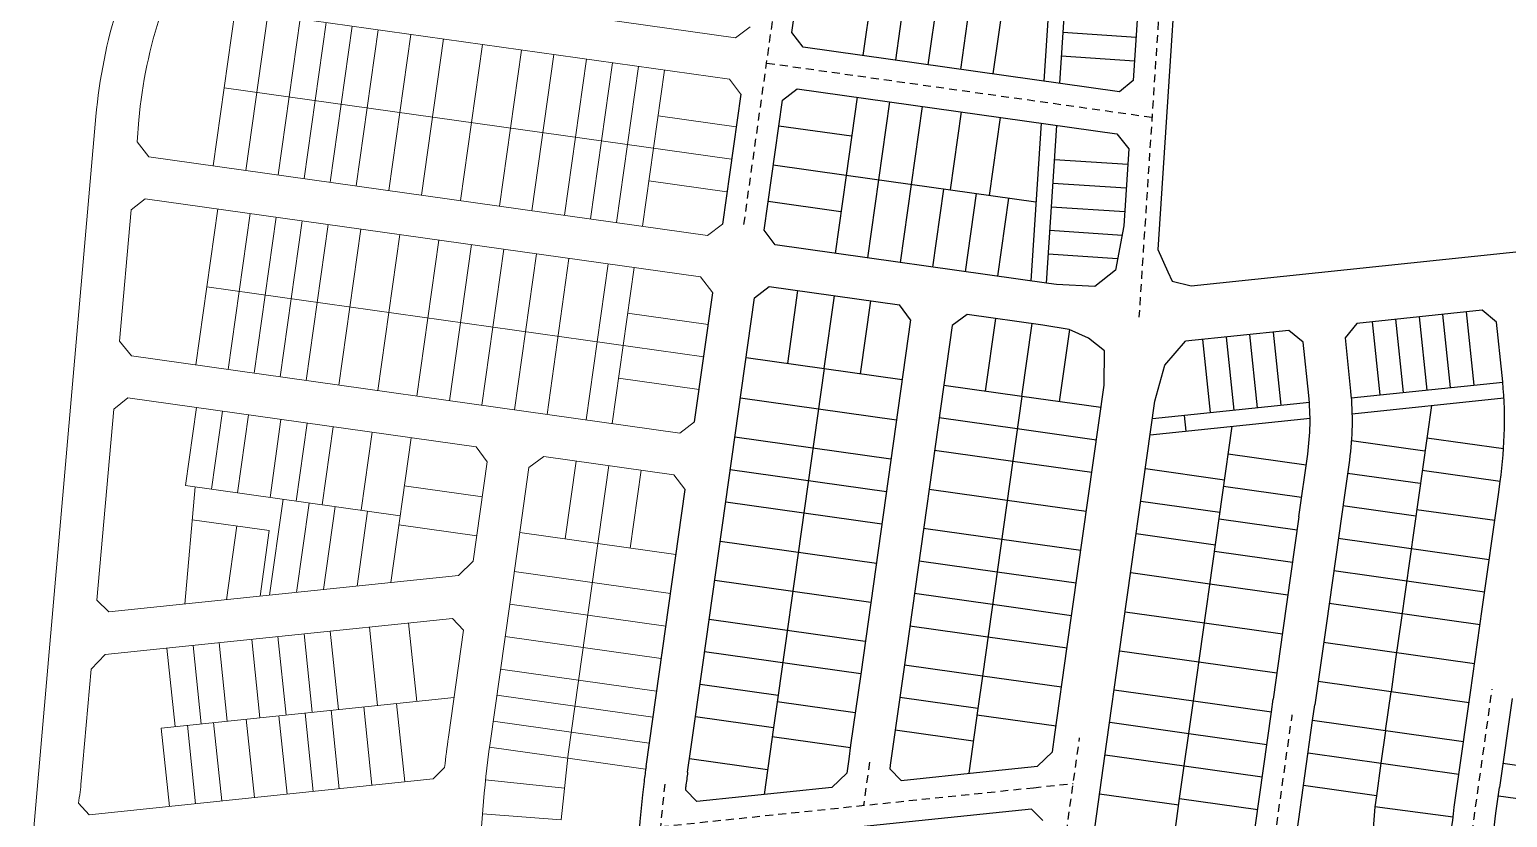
# Model space of a CAD drawing. Extents: x 296374 to 298792, y 6267790 to 6270844.
# Drawn here: x 296643 to 297205, y 6269857 to 6270157 of the extents above; entities that cross this region are included whole.
import ezdxf

# ---------------------------------------------------------------- set-up
doc = ezdxf.new("R2010")
doc.units = 0
doc.linetypes.add('Dash', pattern=[5, 3, -2])
for name, color, linetype in [('_User_xref', 6, 'Continuous'), ('X-Masterplan_LotLayout_P2$0$D-LO-Stage 21', 251, 'Continuous'), ('X-Masterplan_LotLayout_P2$0$D-LO-Stage 22', 251, 'Continuous'), ('X-Masterplan_LotLayout_P2$0$D-LO-Stage 23', 251, 'Continuous'), ('X-Masterplan_LotLayout_P2$0$D-LO-Stage 31', 251, 'Continuous'), ('X-Masterplan_LotLayout_P2$0$D-LO-Stage 32', 252, 'Continuous'), ('X-Masterplan_LotLayout_P2$0$D-LO-Stage 34', 252, 'Continuous'), ('X-Masterplan_LotLayout_P2$0$D-RD-15-23_CL', 251, 'Dash'), ('X-Masterplan_LotLayout_P2$0$D-RD-Future_BDY', 251, 'Continuous'), ('X-Masterplan_LotLayout_P2$0$D-RD-Future_CL', 251, 'Dash'), ('X-Masterplan_LotLayout_P2$0$D-RD-Stage21_BDY', 251, 'Continuous'), ('X-Masterplan_LotLayout_P2$0$D-RD-Stage22_BDY', 251, 'Continuous'), ('X-Masterplan_LotLayout_P2$0$D-RD-Stage31_BDY', 251, 'Continuous'), ('X-Masterplan_LotLayout_P2$0$D-RD-Stage32_BDY', 252, 'Continuous'), ('X-Masterplan_LotLayout_P2$0$D-RD-Stage34_BDY', 252, 'Continuous'), ('X-Masterplan_LotLayout_P2$0$D-RD-Stage37_BDY', 251, 'Continuous')]:
    doc.layers.add(name, color=color, linetype=linetype)

# ---------------------------------------------------------------- blocks, each defined once
blk = doc.blocks.new('X-Masterplan_LotLayout_P2')
at = {"layer": 'X-Masterplan_LotLayout_P2$0$D-LO-Stage 21'}
for p, q in [((297052.23, 6269881.19), (297082.33, 6269876.95)), ((297080.59, 6269864.57), (297082.33, 6269876.95)), ((297078.72, 6269851.28), (297080.59, 6269864.57))]:
    blk.add_line(p, q, dxfattribs=at)
at = {"layer": 'X-Masterplan_LotLayout_P2$0$D-LO-Stage 22'}
for p, q in [((297085.82, 6269901.71), (297115.53, 6269897.52)), ((297190.74, 6269900.97), (297161.04, 6269905.16)), ((297188.65, 6269886.12), (297131.22, 6269894.21)), ((297158.94, 6269890.3), (297157.2, 6269877.93)), ((297082.33, 6269876.95), (297084.08, 6269889.33)), ((297084.08, 6269889.33), (297113.78, 6269885.15)), ((297186.91, 6269873.74), (297129.47, 6269881.83)), ((297082.33, 6269876.95), (297112.04, 6269872.77)), ((297157.2, 6269877.93), (297155.48, 6269865.54)), ((297155.48, 6269865.54), (297127.73, 6269869.45)), ((297050.14, 6269866.34), (297080.24, 6269862.1)), ((297080.59, 6269864.57), (297110.3, 6269860.39)), ((297155.48, 6269865.54), (297154.9, 6269861.39)), ((297154.9, 6269861.39), (297154.23, 6269853.1)), ((297184.64, 6269857.41), (297154.9, 6269861.39))]:
    blk.add_line(p, q, dxfattribs=at)
at = {"layer": 'X-Masterplan_LotLayout_P2$0$D-LO-Stage 22', "flags": 128}
for points in [[(297084.08, 6269889.33), (297085.82, 6269901.71)], [(297158.94, 6269890.3), (297161.04, 6269905.16)]]:
    blk.add_lwpolyline(points, dxfattribs=at)
at = {"layer": 'X-Masterplan_LotLayout_P2$0$D-LO-Stage 23'}
for p, q in [((297231.37, 6269873.95), (297203.64, 6269877.85)), ((297229.99, 6269861.52), (297201.9, 6269865.48))]:
    blk.add_line(p, q, dxfattribs=at)
at = {"layer": 'X-Masterplan_LotLayout_P2$0$D-LO-Stage 31'}
for p, q in [((297174.76, 6270020.01), (297171.86, 6270047.85)), ((297183.72, 6270020.94), (297180.81, 6270048.79)), ((297192.67, 6270021.87), (297189.76, 6270049.72)), ((297116.16, 6270042.05), (297119.07, 6270014.2)), ((297156.86, 6270018.14), (297153.96, 6270045.99)), ((297165.81, 6270019.07), (297162.91, 6270046.92)), ((297089.31, 6270039.25), (297092.21, 6270011.4)), ((297098.26, 6270040.18), (297101.16, 6270012.33)), ((297107.21, 6270041.12), (297110.11, 6270013.27)), ((297145.89, 6270017), (297203.59, 6270023.01)), ((297020.54, 6270017.57), (297005.55, 6269911.12)), ((297050.64, 6270013.33), (297020.54, 6270017.57)), ((297070.25, 6270009.11), (297129.97, 6270015.34)), ((297146.2, 6270011), (297204.01, 6270017.02)), ((297176.39, 6270014.14), (297164.87, 6269932.39)), ((297069.39, 6270002.99), (297130.23, 6270009.33)), ((297082.26, 6270010.36), (297082.89, 6270004.4)), ((297048.9, 6270000.95), (297018.8, 6270005.19)), ((297085.82, 6269901.71), (297100.54, 6270006.24)), ((297173.94, 6269996.75), (297145.96, 6270000.69)), ((297203.88, 6269997.58), (297174.64, 6270001.7)), ((297047.16, 6269988.57), (297017.05, 6269992.81)), ((297099.07, 6269995.78), (297128.78, 6269991.59)), ((297067.57, 6269990.12), (297097.68, 6269985.88)), ((297172.19, 6269984.38), (297144.47, 6269988.28)), ((297202.6, 6269985.14), (297172.89, 6269989.33)), ((297097.33, 6269983.4), (297127.03, 6269979.22)), ((297045.07, 6269973.72), (297014.96, 6269977.96)), ((297065.83, 6269977.74), (297095.93, 6269973.5)), ((297170.45, 6269972), (297142.72, 6269975.9)), ((297200.51, 6269970.29), (297170.8, 6269974.47)), ((297095.58, 6269971.02), (297125.29, 6269966.84)), ((297042.97, 6269958.87), (297012.87, 6269963.11)), ((297064.09, 6269965.36), (297094.19, 6269961.12)), ((297198.41, 6269955.44), (297140.98, 6269963.53)), ((297093.84, 6269958.65), (297123.55, 6269954.46)), ((297041.23, 6269946.49), (297011.13, 6269950.73)), ((297061.99, 6269950.51), (297092.1, 6269946.27)), ((297092.1, 6269946.27), (297121.8, 6269942.08)), ((297196.67, 6269943.06), (297139.24, 6269951.15)), ((297039.49, 6269934.11), (297009.38, 6269938.35)), ((297059.9, 6269935.65), (297090, 6269931.41)), ((297194.93, 6269930.68), (297137.49, 6269938.77)), ((297090, 6269931.41), (297119.71, 6269927.23)), ((297164.87, 6269932.39), (297162.78, 6269917.54)), ((297037.74, 6269921.73), (297007.64, 6269925.97)), ((297192.83, 6269915.83), (297135.4, 6269923.92)), ((297057.81, 6269920.8), (297087.91, 6269916.56)), ((297087.91, 6269916.56), (297117.62, 6269912.38)), ((297162.78, 6269917.54), (297161.04, 6269905.16)), ((297005.55, 6269911.12), (297003.8, 6269898.74)), ((297035.65, 6269906.88), (297005.55, 6269911.12)), ((297161.04, 6269905.16), (297133.31, 6269909.06)), ((297055.72, 6269905.95), (297085.82, 6269901.71)), ((297003.8, 6269898.74), (297000.34, 6269874.14)), ((297033.56, 6269892.03), (297003.46, 6269896.27)), ((297053.97, 6269893.57), (297084.08, 6269889.33))]:
    blk.add_line(p, q, dxfattribs=at)
for points in [[(297201.9, 6269980.19), (297202.61, 6269985.22, 0.061027), (297203.34, 6270025.59), (297201.22, 6270045.89), (297195.73, 6270050.34), (297147.99, 6270045.37), (297143.54, 6270039.88), (297145.65, 6270019.58, -0.061027), (297145.18, 6269993.31), (297143.42, 6269980.85)], [(297125.99, 6269971.79), (297129.33, 6269995.55, 0.061027), (297129.74, 6270017.92), (297127.62, 6270038.22), (297122.13, 6270042.67), (297082.8, 6270038.57)]]:
    blk.add_lwpolyline(points, format="xyb", dxfattribs=at)
at = {"layer": 'X-Masterplan_LotLayout_P2$0$D-LO-Stage 32'}
for p, q in [((296953.63, 6270101.72), (296949.44, 6270072.02)), ((297025.86, 6270091.55), (296953.63, 6270101.72)), ((296966, 6270099.98), (296961.82, 6270070.27)), ((296978.38, 6270098.24), (296974.2, 6270068.53)), ((296990.76, 6270096.49), (296986.58, 6270066.79)), ((297003.14, 6270094.75), (296998.95, 6270065.04)), ((297015.52, 6270093.01), (297011.33, 6270063.3)), ((296931.42, 6270030.12), (296935.33, 6270057.85)), ((296945.28, 6270028.17), (296949.19, 6270055.9)), ((296959.15, 6270026.22), (296963.05, 6270053.94)), ((297020.54, 6270017.57), (297024.45, 6270045.29)), ((297034.9, 6270015.55), (297038.77, 6270043.01)), ((296915.58, 6270032.35), (296974.99, 6270023.98)), ((296945.28, 6270028.17), (296927.78, 6269903.9)), ((297020.54, 6270017.57), (296990.84, 6270021.75)), ((296913.42, 6270017.01), (296943.12, 6270012.82)), ((296943.12, 6270012.82), (296972.83, 6270008.64)), ((297018.8, 6270005.19), (296989.09, 6270009.37)), ((296911.32, 6270002.15), (296970.74, 6269993.78)), ((297017.05, 6269992.81), (296987.35, 6269997)), ((296909.58, 6269989.77), (296968.99, 6269981.4)), ((297014.96, 6269977.96), (296985.26, 6269982.14)), ((296907.84, 6269977.4), (296967.25, 6269969.03)), ((297012.87, 6269963.11), (296983.16, 6269967.29)), ((296905.74, 6269962.54), (296965.16, 6269954.17)), ((297011.13, 6269950.73), (296981.42, 6269954.91)), ((296903.65, 6269947.69), (296963.07, 6269939.32)), ((297009.38, 6269938.35), (296979.68, 6269942.53)), ((296901.56, 6269932.84), (296960.97, 6269924.47)), ((297007.64, 6269925.97), (296977.93, 6269930.16)), ((296899.82, 6269920.46), (296959.23, 6269912.09)), ((297005.55, 6269911.12), (296975.84, 6269915.3)), ((296898.07, 6269908.08), (296927.78, 6269903.9)), ((296927.78, 6269903.9), (296926.04, 6269891.52)), ((296927.43, 6269901.42), (296957.14, 6269897.24)), ((297003.8, 6269898.74), (296974.1, 6269902.93)), ((296896.33, 6269895.7), (296926.04, 6269891.52)), ((296926.04, 6269891.52), (296922.44, 6269866.02)), ((297002.06, 6269886.36), (296972.35, 6269890.55))]:
    blk.add_line(p, q, dxfattribs=at)
at = {"layer": 'X-Masterplan_LotLayout_P2$0$D-LO-Stage 32', "flags": 128}
for points in [[(297027.83, 6270121.57), (297023.9, 6270061.53)], [(297033.79, 6270120.73), (297029.85, 6270060.69)], [(297032.94, 6270107.74), (297060.88, 6270105.91)], [(297032.35, 6270098.76), (297060.29, 6270096.92)], [(297031.76, 6270089.78), (297059.7, 6270087.94)], [(297031.17, 6270080.8), (297058.67, 6270078.99)], [(297030.58, 6270071.82), (297056.98, 6270070.08)], [(297006.68, 6270019.52), (297010.58, 6270047.25)], [(296925.56, 6269888.17), (296955.27, 6269883.98)], [(296894.09, 6269879.81), (296923.8, 6269875.63)]]:
    blk.add_lwpolyline(points, dxfattribs=at)
at = {"layer": 'X-Masterplan_LotLayout_P2$0$D-LO-Stage 34'}
for p, q in [((296968.41, 6270206.69), (296960.04, 6270147.27)), ((296993.17, 6270203.2), (296984.8, 6270143.79)), ((297005.55, 6270201.46), (296997.18, 6270142.04)), ((296976.6, 6270175.24), (296972.42, 6270145.53)), ((297013.74, 6270170.01), (297009.55, 6270140.3)), ((296957.81, 6270131.43), (296953.63, 6270101.72)), ((296970.19, 6270129.69), (296966, 6270099.98)), ((296982.57, 6270127.94), (296978.38, 6270098.24)), ((296997.42, 6270125.85), (296993.24, 6270096.15)), ((297012.27, 6270123.76), (297008.09, 6270094.05)), ((296955.72, 6270116.58), (296927.99, 6270120.48)), ((296953.63, 6270101.72), (296925.9, 6270105.63))]:
    blk.add_line(p, q, dxfattribs=at)
at = {"layer": 'X-Masterplan_LotLayout_P2$0$D-LO-Stage 34', "flags": 128}
for points in [[(297032.82, 6270197.62), (297028.88, 6270137.58)], [(297038.78, 6270196.78), (297034.84, 6270136.74)], [(297036.12, 6270156.18), (297064.06, 6270154.34)], [(297035.53, 6270147.2), (297063.47, 6270145.36)], [(296951.67, 6270087.86), (296923.95, 6270091.77)]]:
    blk.add_lwpolyline(points, dxfattribs=at)
at = {"layer": 'X-Masterplan_LotLayout_P2$0$D-RD-15-23_CL', "flags": 128}
for points in [[(297192.19, 6269811.46, -0.061026), (297193.06, 6269860.1), (297199.21, 6269903.72), (297199.56, 6269906.2)], [(297116.49, 6269804.6, -0.061026), (297117.37, 6269853.24), (297123.37, 6269895.87), (297123.44, 6269896.37)], [(297036.95, 6269806.66, -0.060246), (297037.89, 6269854.67), (297042.53, 6269887.61)], [(296884.68, 6269870.06, 0.056972), (296883.89, 6269790.56)]]:
    blk.add_lwpolyline(points, format="xyb", dxfattribs=at)
for points in [[(296962.56, 6269878.38), (296960.24, 6269861.91)], [(296883.07, 6269853.87), (297024.96, 6269868.66)], [(297024.96, 6269868.66), (297040.08, 6269870.24)]]:
    blk.add_lwpolyline(points, dxfattribs=at)
at = {"layer": 'X-Masterplan_LotLayout_P2$0$D-RD-Future_BDY', "lineweight": 0}
for p, q in [((296910.06, 6270107.86), (296716.96, 6270135.06)), ((296911.8, 6270120.24), (296882.09, 6270124.42)), ((296908.31, 6270095.48), (296878.61, 6270099.67)), ((296714.51, 6270088.95), (296706.14, 6270029.54)), ((296726.89, 6270087.21), (296718.52, 6270027.8)), ((296736.79, 6270085.82), (296728.42, 6270026.4)), ((296746.69, 6270084.42), (296738.32, 6270025.01)), ((296756.59, 6270083.03), (296748.22, 6270023.61)), ((296768.97, 6270081.28), (296760.6, 6270021.87)), ((296783.82, 6270079.19), (296775.45, 6270019.78)), ((296798.68, 6270077.1), (296790.31, 6270017.68)), ((296811.05, 6270075.35), (296802.69, 6270015.94)), ((296823.43, 6270073.61), (296815.06, 6270014.2)), ((296835.81, 6270071.87), (296827.44, 6270012.45)), ((296848.19, 6270070.12), (296839.82, 6270010.71)), ((296863.04, 6270068.03), (296854.67, 6270008.62)), ((296872.94, 6270066.64), (296864.57, 6270007.22)), ((296899.46, 6270032.6), (296710.32, 6270059.25)), ((296901.2, 6270044.98), (296870.5, 6270049.31)), ((296897.71, 6270020.23), (296867.02, 6270024.55)), ((296702.22, 6269983.64), (296706.4, 6270013.35)), ((296712.12, 6269982.24), (296716.3, 6270011.95)), ((296722.02, 6269980.85), (296726.2, 6270010.56)), ((296734.4, 6269979.11), (296738.58, 6270008.81)), ((296744.3, 6269977.71), (296748.48, 6270007.42)), ((296754.2, 6269976.32), (296758.39, 6270006.02)), ((296769.06, 6269974.22), (296773.24, 6270003.93)), ((296780.33, 6269946.72), (296788.09, 6270001.84)), ((296702.01, 6269938.55), (296705.9, 6269983.12)), ((296783.91, 6269972.13), (296702.22, 6269983.64)), ((296815.21, 6269979.37), (296785.52, 6269983.55)), ((296734.21, 6269941.91), (296739.35, 6269978.41)), ((296744.46, 6269942.98), (296749.25, 6269977.01)), ((296754.71, 6269944.04), (296759.15, 6269975.62)), ((296734.14, 6269966.52), (296704.82, 6269970.65)), ((296767.52, 6269945.38), (296771.53, 6269973.87)), ((296813.11, 6269964.52), (296783.43, 6269968.7)), ((296717.81, 6269940.2), (296721.76, 6269968.26)), ((296730.62, 6269941.53), (296734.14, 6269966.52)), ((296775.34, 6269899.95), (296772.23, 6269929.78)), ((296790.26, 6269901.5), (296787.15, 6269931.34)), ((296718.15, 6269893.99), (296715.04, 6269923.82)), ((296730.58, 6269895.28), (296727.47, 6269925.12)), ((296740.53, 6269896.32), (296737.42, 6269926.16)), ((296750.48, 6269897.35), (296747.37, 6269927.19)), ((296760.42, 6269898.39), (296757.31, 6269928.23)), ((296698.26, 6269891.91), (296695.15, 6269921.75)), ((296708.2, 6269892.95), (296705.09, 6269922.79)), ((296804.46, 6269902.98), (296693.02, 6269891.37)), ((296740.89, 6269866.19), (296737.78, 6269896.03)), ((296750.83, 6269867.23), (296747.72, 6269897.07)), ((296760.78, 6269868.27), (296757.67, 6269898.1)), ((296773.21, 6269869.56), (296770.1, 6269899.4)), ((296785.65, 6269870.86), (296782.54, 6269900.7)), ((296696.13, 6269861.53), (296693.02, 6269891.37)), ((296706.08, 6269862.56), (296702.97, 6269892.4)), ((296716.02, 6269863.6), (296712.91, 6269893.44)), ((296728.46, 6269864.9), (296725.35, 6269894.74))]:
    blk.add_line(p, q, dxfattribs=at)
for points in [[(296642.88, 6269834.47), (296668.16, 6270124.12, -0.110155), (296694.05, 6270205.95), (296730.13, 6270268.11, 0.265721), (296731.02, 6270407.09, 0.264719)], [(296917.09, 6270158.3), (296911.52, 6270154.11), (296707.78, 6270182.81), (296704.03, 6270190.06, -0.012083), (296708.23, 6270197.72), (296731.7, 6270238.15), (296738.9, 6270240.75), (296742.8, 6270239.32, 0.052902), (296750.58, 6270237.37, -0.999998), (296750.58, 6270237.37)], [(296684.5, 6270122.78, -0.058098), (296692.97, 6270163.78), (296699.56, 6270167.81), (296909.29, 6270138.27), (296913.48, 6270132.71)], [(296816.26, 6269783.51, -0.060742), (296818.16, 6269885.62), (296825.61, 6269938.53)], [(296662.54, 6269871.1), (296666.27, 6269913.81), (296671.68, 6269919.3), (296803.79, 6269933.07), (296808.06, 6269928.64), (296802.32, 6269887.85, 0.006606), (296800.85, 6269876.38), (296796.44, 6269871.98), (296665.61, 6269858.35)], [(296661.49, 6269862.76, 0.019246), (296662.54, 6269871.1)]]:
    blk.add_lwpolyline(points, format="xyb", dxfattribs=at)
for points in [[(296712.78, 6270105.35), (296721.15, 6270164.77)], [(296733.53, 6270163.02), (296725.16, 6270103.61)], [(296745.9, 6270161.28), (296737.53, 6270101.87)], [(296755.81, 6270159.89), (296747.44, 6270100.47)], [(296765.71, 6270158.49), (296757.34, 6270099.08)], [(296775.61, 6270157.1), (296767.24, 6270097.68)], [(296787.99, 6270155.35), (296779.62, 6270095.94)], [(296800.37, 6270153.61), (296792, 6270094.2)], [(296815.22, 6270151.52), (296806.85, 6270092.1)], [(296830.07, 6270149.42), (296821.7, 6270090.01)], [(296842.45, 6270147.68), (296834.08, 6270088.27)], [(296854.83, 6270145.94), (296846.46, 6270086.53)], [(296864.73, 6270144.54), (296856.36, 6270085.13)], [(296874.63, 6270143.15), (296866.26, 6270083.74)], [(296884.53, 6270141.75), (296876.17, 6270082.34)], [(296906.57, 6270083.11), (296900.92, 6270078.85), (296688.3, 6270108.8), (296683.78, 6270114.48), (296684.51, 6270122.84), (296684.5, 6270122.78)], [(296898.28, 6270063.07), (296686.9, 6270092.84), (296681.52, 6270088.56), (296677.16, 6270038.66), (296681.68, 6270032.99), (296890.32, 6270003.6), (296895.97, 6270007.85)], [(296902.88, 6270056.95), (296898.28, 6270063.07)], [(296892.23, 6269982.25), (296888.09, 6269987.75), (296838.58, 6269994.73), (296832.93, 6269990.47), (296825.61, 6269938.53)], [(296863.33, 6269991.24), (296847.87, 6269881.44), (296845.16, 6269856.44)], [(296850.95, 6269992.98), (296846.78, 6269963.32)], [(296875.71, 6269989.5), (296871.53, 6269959.83)], [(296829.45, 6269965.76), (296888.86, 6269957.39)], [(296827.35, 6269950.9), (296886.77, 6269942.53)], [(296825.61, 6269938.53), (296885.02, 6269930.16)], [(296823.87, 6269926.15), (296883.28, 6269917.78)], [(296822.12, 6269913.77), (296881.54, 6269905.4)], [(296820.73, 6269903.87), (296880.14, 6269895.5)], [(296819.33, 6269893.97), (296878.75, 6269885.6)], [(296817.94, 6269884.06), (296847.7, 6269879.87)], [(296847.7, 6269879.87), (296877.35, 6269875.69)], [(296846.46, 6269868.44), (296816.43, 6269871.65)], [(296661.49, 6269862.76), (296665.61, 6269858.35)], [(296845.16, 6269856.44), (296815.24, 6269858.71)]]:
    blk.add_lwpolyline(points, dxfattribs=at)
blk.add_lwpolyline([(296806.09, 6269949.4), (296673.09, 6269935.54), (296668.55, 6269940), (296674.9, 6270012.74), (296680.29, 6270017.02), (296812.83, 6269998.35), (296817.08, 6269992.7), (296811.76, 6269954.87)], close=True, dxfattribs=at)
at = {"layer": 'X-Masterplan_LotLayout_P2$0$D-RD-Future_BDY', "flags": 128}
blk.add_lwpolyline([(296883.48, 6269920.45), (296883.63, 6269920.25)], dxfattribs=at)
at = {"layer": 'X-Masterplan_LotLayout_P2$0$D-RD-Future_CL', "flags": 128}
blk.add_lwpolyline([(297150.1, 6270419.04), (297143.32, 6270402.9, -0.027788), (297131.16, 6270377.94), (297102.8, 6270327.14, 0.111345), (297077.87, 6270242.76), (297065.08, 6270047.68)], format="xyb", dxfattribs=at)
for points in [[(296933.88, 6270219.63), (296914.49, 6270081.99)], [(297070.06, 6270123.7), (296923.28, 6270144.37)]]:
    blk.add_lwpolyline(points, dxfattribs=at)
at = {"layer": 'X-Masterplan_LotLayout_P2$0$D-RD-Stage21_BDY', "flags": 128}
for points in [[(297032.19, 6269882.33), (297033.12, 6269888.93)], [(296954.64, 6269879.52), (296953.89, 6269874.17)], [(297032.19, 6269882.33), (297026.52, 6269876.87)], [(296953.89, 6269874.17), (296948.22, 6269868.7)], [(296970.48, 6269877.26), (296970.29, 6269875.88), (296974.56, 6269871.45), (297005.7, 6269874.7)], [(297005.7, 6269874.7), (297026.52, 6269876.87)], [(296892.47, 6269867.8), (296896.88, 6269863.35)], [(296948.22, 6269868.7), (296896.88, 6269863.35)], [(297024.22, 6269860.54), (296895.55, 6269847.13)], [(297024.22, 6269860.54), (297028.5, 6269856.11)]]:
    blk.add_lwpolyline(points, dxfattribs=at)
for points in [[(297047.4, 6269807.71, -0.060246), (297048.29, 6269853.21), (297052.93, 6269886.14)], [(296876.75, 6269871.04, 0.056972), (296875.94, 6269789.73, 0.056114)], [(296892.62, 6269869.07, 0.000934), (296892.47, 6269867.8)]]:
    blk.add_lwpolyline(points, format="xyb", dxfattribs=at)
at = {"layer": 'X-Masterplan_LotLayout_P2$0$D-RD-Stage22_BDY', "flags": 128}
for points in [[(297186.52, 6269871), (297191.29, 6269904.84)], [(297207.13, 6269902.61), (297202.36, 6269868.77)]]:
    blk.add_lwpolyline(points, dxfattribs=at)
for points in [[(297107.72, 6269813.94, -0.048731), (297109.44, 6269854.35), (297115.53, 6269897.52)], [(297123.66, 6269815.6, -0.047707), (297125.29, 6269852.12), (297131.22, 6269894.21)], [(297183.37, 6269821.83, -0.047495), (297185.14, 6269861.21), (297186.52, 6269871)], [(297199.31, 6269823.49, -0.046368), (297200.99, 6269858.98), (297202.36, 6269868.77)]]:
    blk.add_lwpolyline(points, format="xyb", dxfattribs=at)
at = {"layer": 'X-Masterplan_LotLayout_P2$0$D-RD-Stage31_BDY'}
for p, q in [((297057.64, 6269919.63), (297071.19, 6270015.83)), ((297143.42, 6269980.85), (297136.31, 6269930.38)), ((297195.76, 6269936.58), (297201.9, 6269980.19)), ((297125.99, 6269971.79), (297119.91, 6269928.67))]:
    blk.add_line(p, q, dxfattribs=at)
at = {"layer": 'X-Masterplan_LotLayout_P2$0$D-RD-Stage31_BDY', "flags": 128}
for points in [[(297051.85, 6270021.86), (297051.97, 6270034.93), (297045.95, 6270039.8), (297038.57, 6270043.1), (297028.58, 6270044.71)], [(297071.19, 6270015.83), (297075.02, 6270029.47), (297082.8, 6270038.57)], [(297037.84, 6269922.42), (297051.85, 6270021.86)], [(297191.29, 6269904.84), (297195.76, 6269936.58)], [(297136.31, 6269930.38), (297132.05, 6269900.15)], [(297119.91, 6269928.67), (297116.21, 6269902.38)], [(297033.12, 6269888.93), (297037.84, 6269922.42)], [(297052.93, 6269886.14), (297057.64, 6269919.63)], [(297115.53, 6269897.52), (297116.21, 6269902.38)], [(297131.22, 6269894.21), (297132.05, 6269900.15)]]:
    blk.add_lwpolyline(points, dxfattribs=at)
at = {"layer": 'X-Masterplan_LotLayout_P2$0$D-RD-Stage32_BDY', "flags": 128}
for points in [[(296918.79, 6270055.13), (296924.43, 6270059.38)], [(296924.43, 6270059.38), (296973.95, 6270052.41)], [(296895.97, 6270007.85), (296902.88, 6270056.95)], [(296899.11, 6269915.41), (296918.79, 6270055.13)], [(296978.2, 6270046.76), (296973.95, 6270052.41)], [(297028.58, 6270044.71), (296999.69, 6270048.78), (296994.04, 6270044.53), (296975.6, 6269913.63)], [(296978.2, 6270046.76), (296959.21, 6269911.92)], [(296877.51, 6269876.78), (296892.34, 6269982.1), (296892.23, 6269982.25)], [(296894.59, 6269883.32), (296899.11, 6269915.41)], [(296975.6, 6269913.63), (296972.35, 6269890.55)], [(296959.21, 6269911.92), (296955.39, 6269884.86)], [(296972.35, 6269890.55), (296970.48, 6269877.26)], [(296955.39, 6269884.86), (296954.64, 6269879.52)], [(296893.35, 6269874.55), (296894.59, 6269883.32)]]:
    blk.add_lwpolyline(points, dxfattribs=at)
for points in [[(296877.51, 6269876.78, 0.00404), (296876.75, 6269871.04, 0.00404)], [(296893.35, 6269874.55, 0.00404), (296892.62, 6269869.07, 0.00404)]]:
    blk.add_lwpolyline(points, format="xyb", dxfattribs=at)
at = {"layer": 'X-Masterplan_LotLayout_P2$0$D-RD-Stage34_BDY', "flags": 128}
for points in [[(296933.01, 6270156.13), (296939.99, 6270205.64)], [(296945.64, 6270209.9), (297061.63, 6270193.56), (297066.26, 6270187.87), (297062.97, 6270137.81), (297057.69, 6270133.52), (296937.27, 6270150.48)], [(296937.27, 6270150.48), (296933.01, 6270156.13)], [(296913.54, 6270132.62), (296906.57, 6270083.11)], [(296913.48, 6270132.71), (296913.54, 6270132.62)], [(296929.39, 6270130.39), (296935.04, 6270134.64)], [(296935.04, 6270134.64), (297056.64, 6270117.51), (297061.27, 6270111.82), (297059.35, 6270082.54)], [(296922.41, 6270080.87), (296929.39, 6270130.39)], [(297059.35, 6270082.54), (297056.13, 6270065.65), (297048.34, 6270059.39), (297033.67, 6270060.15)], [(296926.67, 6270075.23), (296922.41, 6270080.87)], [(297030.81, 6270060.56), (296926.67, 6270075.23)], [(297033.67, 6270060.15), (297030.81, 6270060.56)]]:
    blk.add_lwpolyline(points, dxfattribs=at)
at = {"layer": 'X-Masterplan_LotLayout_P2$0$D-RD-Stage37_BDY', "flags": 128}
blk.add_lwpolyline([(297091.61, 6270287.06, 0.058577), (297083.36, 6270242.4), (297072.28, 6270073.53), (297076.12, 6270064.97), (297077.75, 6270061.5), (297084.99, 6270059.71), (297217.1, 6270073.48, 0.123462), (297303.98, 6270105.15), (297365.13, 6270146.56), (297369.05, 6270152.77), (297369.8, 6270163.49), (297367.68, 6270174.16), (297361.61, 6270183.12, 0.063686), (297278.65, 6270277.25), (297278.52, 6270277.36, -0.06465), (297257.19, 6270301.65)], format="xyb", dxfattribs=at)

msp = doc.modelspace()

# ---------------------------------------------------------------- block references
at = {"layer": '_User_xref', "color": 6}
msp.add_blockref('X-Masterplan_LotLayout_P2', (0, 0), dxfattribs=at)

doc.saveas('drawing.dxf')
